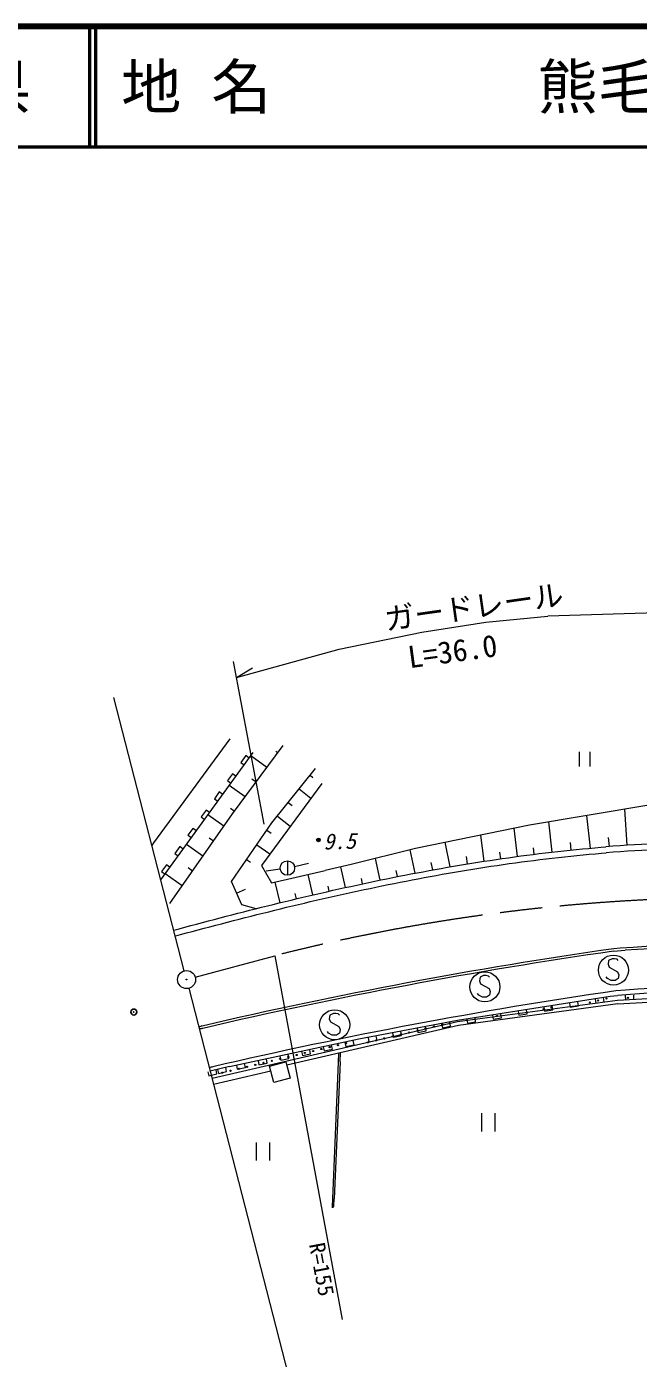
# Model space of a CAD drawing. Units: millimetres, scale not verified. Extents: x 40000 to 680000, y 20000 to 380000.
# Drawn here: x 362508 to 413411, y 269244 to 380000 of the extents above; entities that cross this region are included whole.
import ezdxf
from ezdxf.enums import TextEntityAlignment as Align

# ---------------------------------------------------------------- set-up
doc = ezdxf.new("R2010")
doc.units = ezdxf.units.MM
doc.header["$LTSCALE"] = 1000
doc.header["$PDMODE"] = 32
doc.header["$PDSIZE"] = 500
doc.linetypes.add('CHAIN', pattern=[18.5, 12, -1.5, 3.5, -1.5])
for name, color, linetype, lineweight in [('M-BGD', 7, 'Continuous', 13), ('M-BGD-EXST', 7, 'Continuous', 13), ('M-BMK', 2, 'CHAIN', 13), ('M-BMK-OTRS', 5, 'Continuous', 13), ('M-BMK-SRVR', 3, 'Continuous', 13), ('M-STR-HTXT', 7, 'Continuous', 13), ('M-STR-STRC', 7, 'Continuous', 13), ('M-TTL', 2, 'Continuous', 140), ('M-TTL-LINE', 7, 'Continuous', 50)]:
    doc.layers.add(name, color=color, linetype=linetype, lineweight=lineweight)
doc.layers.add('M-OTRS', color=6, linetype='Continuous')
doc.layers.add('M-TTL-TXT', color=7, linetype='Continuous')
doc.styles.add('ＭＳ ゴシック', font='')
doc.styles.get('ＭＳ ゴシック').set_extended_font_data('MS Gothic')

msp = doc.modelspace()

# ---------------------------------------------------------------- linework, layer by layer
at = {"layer": 'M-BGD'}
for p, q in [((373105, 312108), (379437, 320757)), ((379630, 314531), (383860, 320211)), ((373680, 309053), (381364, 319641)), ((380737, 319373), (380326, 318807)), ((381020, 319168), (380737, 319373)), ((382503, 318388), (381154, 319352)), ((383408, 319603), (383256, 319712)), ((408494, 319679), (408494, 318479)), ((409406, 318479), (409406, 319679)), ((380326, 318807), (380609, 318601)), ((382923, 313785), (386544, 318308)), ((379639, 317861), (379228, 317294)), ((379228, 317294), (379512, 317089)), ((380692, 315957), (379374, 316899)), ((379923, 317655), (379639, 317861)), ((381597, 317172), (381240, 317428)), ((387071, 317055), (382054, 310242)), ((386092, 317743), (386332, 317551)), ((378542, 316348), (378131, 315782)), ((378131, 315782), (378414, 315576)), ((378825, 316143), (378542, 316348)), ((385186, 316612), (386167, 315827)), ((377444, 314836), (377033, 314269)), ((377727, 314630), (377444, 314836)), ((379780, 314746), (379472, 314966)), ((384281, 315481), (384613, 315216)), ((414124, 315223), (404362, 313602)), ((412483, 311913), (412278, 314916)), ((374426, 307079), (379630, 314531)), ((377033, 314269), (377316, 314064)), ((378913, 313503), (377594, 314446)), ((379547, 308909), (382923, 313785)), ((383376, 314351), (384447, 313493)), ((404362, 313602), (394863, 311657)), ((404362, 313602), (394863, 311657)), ((406237, 311349), (405964, 313868)), ((409414, 311674), (409121, 314392)), ((376346, 313323), (375935, 312757)), ((375935, 312757), (376218, 312551)), ((376630, 313118), (376346, 313323)), ((378045, 312261), (377704, 312505)), ((382501, 313176), (382852, 312933)), ((400572, 310586), (400301, 312770)), ((403353, 310989), (403062, 313336)), ((411006, 311808), (410924, 312571)), ((372948, 311894), (373105, 312108)), ((375249, 311811), (374838, 311244)), ((374838, 311244), (375121, 311039)), ((375532, 311605), (375249, 311811)), ((377178, 311019), (375814, 311993)), ((381657, 311957), (382756, 311196)), ((394863, 311657), (389509, 310308)), ((394863, 311657), (389509, 310308)), ((394835, 309596), (394428, 311547)), ((397764, 310126), (397338, 312164)), ((401961, 310794), (401893, 311349)), ((404746, 311170), (404679, 311709)), ((405157, 311222), (405670, 311283)), ((405670, 311283), (406184, 311343)), ((406184, 311343), (406698, 311401)), ((406698, 311401), (407212, 311457)), ((407212, 311457), (407726, 311512)), ((407726, 311512), (408242, 311564)), ((407824, 311521), (407758, 312135)), ((408242, 311564), (408757, 311614)), ((408757, 311614), (409273, 311662)), ((409273, 311662), (409789, 311708)), ((409789, 311708), (410306, 311752)), ((409833, 311210), (410347, 311254)), ((410306, 311752), (410694, 311783)), ((410347, 311254), (410733, 311285)), ((374151, 310299), (373740, 309732)), ((374434, 310093), (374151, 310299)), ((380813, 310737), (381137, 310513)), ((382054, 310242), (382883, 308785)), ((384209, 310623), (384209, 309423)), ((384794, 310156), (385964, 310422)), ((389509, 310308), (387337, 309810)), ((391916, 309018), (391540, 310820)), ((396298, 309867), (396170, 310479)), ((397516, 310084), (398022, 310171)), ((398022, 310171), (398529, 310257)), ((398529, 310257), (399036, 310341)), ((399036, 310341), (399544, 310423)), ((399184, 310365), (399107, 310989)), ((399544, 310423), (400052, 310504)), ((400052, 310504), (400560, 310584)), ((400560, 310584), (401069, 310662)), ((400637, 310090), (401144, 310167)), ((401069, 310662), (401579, 310738)), ((401144, 310167), (401652, 310243)), ((401579, 310738), (402089, 310812)), ((401652, 310243), (402160, 310317)), ((402089, 310812), (402599, 310885)), ((402160, 310317), (402669, 310390)), ((402599, 310885), (403110, 310956)), ((402669, 310390), (403178, 310460)), ((403110, 310956), (403621, 311025)), ((403178, 310460), (403687, 310529)), ((403621, 311025), (404133, 311092)), ((403687, 310529), (404197, 310596)), ((404133, 311092), (404645, 311158)), ((404197, 310596), (404707, 310662)), ((404645, 311158), (405157, 311222)), ((404707, 310662), (405218, 310725)), ((405218, 310725), (405729, 310787)), ((405729, 310787), (406241, 310847)), ((406241, 310847), (406753, 310904)), ((406753, 310904), (407265, 310960)), ((407265, 310960), (407778, 311014)), ((407778, 311014), (408291, 311066)), ((408291, 311066), (408804, 311116)), ((408804, 311116), (409318, 311164)), ((409318, 311164), (409833, 311210)), ((373740, 309732), (374023, 309526)), ((375442, 308534), (374033, 309541)), ((376310, 309776), (375937, 310043)), ((383616, 309933), (382429, 309753)), ((382883, 308785), (387337, 309810)), ((386318, 307788), (385928, 309485)), ((389048, 308407), (388657, 310113)), ((390460, 308713), (390367, 309159)), ((391477, 308927), (391978, 309031)), ((391978, 309031), (392479, 309133)), ((392479, 309133), (392981, 309234)), ((392981, 309234), (393483, 309334)), ((393374, 309312), (393267, 309827)), ((393483, 309334), (393985, 309433)), ((393985, 309433), (394488, 309530)), ((394081, 308942), (394582, 309039)), ((394488, 309530), (394992, 309626)), ((394582, 309039), (395084, 309134)), ((394992, 309626), (395496, 309720)), ((395084, 309134), (395587, 309228)), ((395496, 309720), (396000, 309813)), ((395587, 309228), (396090, 309321)), ((396000, 309813), (396505, 309905)), ((396090, 309321), (396593, 309413)), ((396505, 309905), (397010, 309995)), ((396593, 309413), (397097, 309503)), ((397010, 309995), (397516, 310084)), ((397097, 309503), (397602, 309591)), ((397602, 309591), (398106, 309678)), ((398106, 309678), (398611, 309764)), ((398611, 309764), (399117, 309847)), ((399117, 309847), (399623, 309930)), ((399623, 309930), (400130, 310011)), ((400130, 310011), (400637, 310090)), ((380405, 306950), (379547, 308909)), ((379976, 307929), (380716, 308253)), ((383594, 307139), (383200, 308858)), ((384955, 307467), (384855, 307903)), ((386495, 307829), (386991, 307944)), ((386991, 307944), (387488, 308057)), ((387488, 308057), (387985, 308170)), ((387682, 308101), (387589, 308508)), ((387985, 308170), (388482, 308281)), ((388482, 308281), (388980, 308392)), ((388591, 307793), (389088, 307903)), ((388980, 308392), (389479, 308501)), ((389088, 307903), (389585, 308013)), ((389479, 308501), (389978, 308609)), ((389585, 308013), (390083, 308121)), ((389978, 308609), (390477, 308716)), ((390083, 308121), (390581, 308227)), ((390477, 308716), (390977, 308822)), ((390581, 308227), (391080, 308333)), ((390977, 308822), (391477, 308927)), ((391080, 308333), (391579, 308438)), ((391579, 308438), (392078, 308541)), ((392078, 308541), (392578, 308643)), ((392578, 308643), (393079, 308744)), ((393079, 308744), (393579, 308843)), ((393579, 308843), (394081, 308942)), ((381595, 306644), (380405, 306950)), ((382048, 306757), (382540, 306880)), ((382540, 306880), (383033, 307001)), ((383033, 307001), (383526, 307122)), ((383526, 307122), (384020, 307242)), ((384020, 307242), (384514, 307361)), ((384138, 306756), (384631, 306875)), ((384514, 307361), (385009, 307480)), ((384631, 306875), (385124, 306993)), ((385009, 307480), (385504, 307597)), ((385124, 306993), (385619, 307110)), ((385504, 307597), (385999, 307714)), ((385619, 307110), (386113, 307227)), ((385999, 307714), (386495, 307829)), ((386113, 307227), (386608, 307342)), ((386608, 307342), (387103, 307456)), ((387103, 307456), (387599, 307570)), ((387599, 307570), (388095, 307682)), ((388095, 307682), (388591, 307793)), ((377632, 305624), (378121, 305752)), ((378121, 305752), (378611, 305880)), ((378611, 305880), (379101, 306007)), ((379101, 306007), (379591, 306134)), ((379591, 306134), (380081, 306260)), ((379716, 305650), (380205, 305776)), ((380081, 306260), (380572, 306385)), ((380205, 305776), (380696, 305901)), ((380572, 306385), (381064, 306510)), ((380696, 305901), (381186, 306025)), ((381064, 306510), (381555, 306634)), ((381186, 306025), (381677, 306149)), ((381555, 306634), (382048, 306757)), ((381677, 306149), (382169, 306272)), ((382169, 306272), (382660, 306394)), ((382660, 306394), (383152, 306516)), ((383152, 306516), (383645, 306636)), ((383645, 306636), (384138, 306756)), ((374760, 304857), (374993, 304920)), ((374993, 304920), (375192, 304973)), ((375192, 304973), (375679, 305104)), ((375322, 304491), (375809, 304622)), ((375679, 305104), (376167, 305235)), ((375809, 304622), (376296, 304752)), ((376167, 305235), (376655, 305365)), ((376296, 304752), (376784, 304882)), ((376655, 305365), (377143, 305495)), ((376784, 304882), (377271, 305011)), ((377143, 305495), (377632, 305624)), ((377271, 305011), (377760, 305140)), ((377760, 305140), (378248, 305269)), ((378248, 305269), (378737, 305396)), ((378737, 305396), (379226, 305523)), ((379226, 305523), (379716, 305650)), ((374885, 304373), (375120, 304436)), ((375120, 304436), (375322, 304491)), ((398374, 297375), (411067, 299374)), ((409827, 299130), (409881, 298784)), ((410573, 298892), (410519, 299237)), ((411067, 299374), (411680, 299423)), ((412343, 299875), (411536, 299805)), ((414205, 299159), (411680, 299017)), ((412320, 299413), (412341, 299064)), ((412341, 299064), (413039, 299104)), ((413039, 299104), (413019, 299454)), ((411680, 299017), (398347, 297230)), ((411696, 298717), (398438, 296940)), ((403406, 298130), (403460, 297784)), ((404152, 297892), (404098, 298238)), ((405547, 298463), (405601, 298117)), ((405601, 298117), (406292, 298225)), ((406292, 298225), (406238, 298571)), ((407687, 298797), (407741, 298451)), ((407741, 298451), (408433, 298558)), ((408433, 298558), (408379, 298904)), ((409881, 298784), (410573, 298892)), ((411696, 298717), (414222, 298859)), ((398348, 297225), (377938, 292516)), ((398439, 296938), (384150, 293641)), ((390153, 295822), (398374, 297375)), ((395751, 296488), (395685, 296832)), ((397037, 297090), (397103, 296747)), ((397103, 296747), (397791, 296878)), ((397791, 296878), (397725, 297222)), ((399126, 297463), (399179, 297118)), ((399179, 297118), (399871, 297225)), ((399871, 297225), (399817, 297571)), ((401266, 297797), (401320, 297451)), ((401320, 297451), (402012, 297559)), ((402012, 297559), (401958, 297904)), ((403460, 297784), (404152, 297892)), ((379403, 293507), (390153, 295824)), ((390917, 295922), (390983, 295578)), ((391671, 295709), (391605, 296053)), ((392957, 296311), (393023, 295968)), ((393023, 295968), (393711, 296099)), ((393711, 296099), (393645, 296443)), ((394997, 296701), (395063, 296357)), ((395063, 296357), (395751, 296488)), ((385383, 294768), (385455, 294426)), ((386140, 294570), (386068, 294913)), ((387189, 295149), (387261, 294807)), ((387261, 294807), (387946, 294951)), ((387946, 294951), (387874, 295294)), ((388464, 293876), (388496, 294644)), ((388603, 293899), (388638, 294677)), ((388996, 295530), (389068, 295188)), ((389068, 295188), (389753, 295332)), ((389753, 295332), (389681, 295675)), ((390983, 295578), (391671, 295709)), ((379403, 293507), (377783, 293120)), ((379964, 293625), (380036, 293283)), ((380721, 293427), (380649, 293770)), ((381770, 294006), (381842, 293664)), ((381842, 293664), (382527, 293808)), ((382527, 293808), (382455, 294151)), ((382728, 293557), (384086, 293897)), ((382728, 293557), (384086, 293897)), ((383067, 292199), (382728, 293557)), ((383577, 294387), (383649, 294045)), ((383649, 294045), (384334, 294189)), ((384086, 293897), (384425, 292539)), ((384334, 294189), (384261, 294532)), ((385455, 294426), (386140, 294570)), ((387987, 282517), (388464, 293876)), ((388603, 293899), (388089, 282515)), ((377586, 293079), (377668, 292739)), ((377668, 292739), (378348, 292901)), ((382834, 293132), (378063, 292031)), ((378348, 292901), (378267, 293242)), ((378390, 293271), (378471, 292930)), ((378471, 292930), (379152, 293093)), ((379152, 293093), (379071, 293433)), ((380036, 293283), (380721, 293427)), ((384425, 292539), (383067, 292199)), ((400350, 289625), (400350, 288125)), ((401490, 288125), (401490, 289625)), ((381615, 287189), (381615, 285689)), ((382755, 285689), (382755, 287189)), ((387961, 281906), (387987, 282517)), ((388061, 281901), (388089, 282515)), ((387955, 281776), (387961, 281906)), ((388056, 281799), (388061, 281901))]:
    msp.add_line(p, q, dxfattribs=at)
for centre, radius in [((386787, 312362), 150), ((386787, 312362), 90), ((386787, 312362), 30), ((384209, 310023), 600), ((410065, 299003), 50), ((410753, 299167), 50), ((412555, 299233), 50), ((405512, 298281), 50), ((406200, 298445), 50), ((409377, 298839), 50), ((396406, 296838), 50), ((397094, 297002), 50), ((401647, 297723), 50), ((391591, 295690), 50), ((392279, 295854), 50), ((392967, 296018), 50), ((393655, 296182), 50), ((394343, 296346), 50), ((395031, 296510), 50), ((395718, 296674), 50), ((385663, 294641), 50), ((386351, 294805), 50), ((387038, 294969), 50), ((387726, 295133), 50), ((388414, 295297), 50), ((389102, 295460), 50), ((390904, 295526), 50), ((380848, 293493), 50), ((381536, 293657), 50), ((382224, 293821), 50), ((382911, 293985), 50), ((383599, 294149), 50), ((384287, 294313), 50), ((384975, 294477), 50), ((378784, 293001), 50), ((379472, 293165), 50), ((380160, 293329), 50)]:
    msp.add_circle(centre, radius, dxfattribs=at)
for centre, radius, start, end in [((420595, 187678), 124500, 85.77148, 94.56152), ((420595, 187678), 124000, 85.77148, 94.56152), ((420595, 187678), 112500, 85.77148, 94.20654), ((468714, -96087), 400000, 98.21826, 103.1084), ((420595, 187678), 112100, 85.63477, 94.56152), ((468714, -96087), 400000, 103.1084, 103.15137)]:
    msp.add_arc(centre, radius, start, end, dxfattribs=at)
at = {"layer": 'M-BGD-EXST'}
for p, q in [((411236, 302484), (410936, 302334)), ((411436, 302484), (411236, 302484)), ((411636, 302434), (411436, 302484)), ((411736, 302334), (411636, 302434)), ((410936, 302334), (410886, 302034)), ((410886, 302034), (410986, 301784)), ((410986, 301784), (411686, 301384)), ((411686, 301384), (411786, 301134)), ((400236, 300943), (400186, 300643)), ((400186, 300643), (400286, 300393)), ((400536, 301093), (400236, 300943)), ((400286, 300393), (400986, 299993)), ((400736, 301093), (400536, 301093)), ((400936, 301043), (400736, 301093)), ((401036, 300943), (400936, 301043)), ((410836, 300834), (410736, 300984)), ((411136, 300684), (410836, 300834)), ((411486, 300684), (411136, 300684)), ((411736, 300834), (411486, 300684)), ((411786, 301134), (411736, 300834)), ((400136, 299443), (400036, 299593)), ((400436, 299293), (400136, 299443)), ((400786, 299293), (400436, 299293)), ((401036, 299443), (400786, 299293)), ((400986, 299993), (401086, 299743)), ((401086, 299743), (401036, 299443)), ((388039, 297936), (387739, 297786)), ((388239, 297936), (388039, 297936)), ((388439, 297886), (388239, 297936)), ((387739, 297786), (387689, 297486)), ((387689, 297486), (387789, 297236)), ((387789, 297236), (388489, 296836)), ((388539, 297786), (388439, 297886)), ((388489, 296836), (388589, 296586)), ((387639, 296286), (387539, 296436)), ((387939, 296136), (387639, 296286)), ((388289, 296136), (387939, 296136)), ((388539, 296286), (388289, 296136)), ((388589, 296586), (388539, 296286))]:
    msp.add_line(p, q, dxfattribs=at)
for centre in [(411336, 301534), (400636, 300143), (388139, 296986)]:
    msp.add_circle(centre, 1250, dxfattribs=at)
at = {"layer": 'M-BMK'}
msp.add_line((376542, 300944), (383154, 302729), dxfattribs=at)
msp.add_arc((421777, 151035), 156533, 77.52393, 104.28479, dxfattribs=at)
at = {"layer": 'M-BMK-OTRS'}
for p, q in [((375631, 301475), (369775, 324218)), ((376005, 300022), (389823, 246360))]:
    msp.add_line(p, q, dxfattribs=at)
at = {"layer": 'M-BMK-SRVR'}
for radius in [750, 30]:
    msp.add_circle((375818, 300748), radius, dxfattribs=at)
at = {"layer": 'M-OTRS'}
msp.add_point((371428, 298047), dxfattribs=at)
at = {"layer": 'M-STR-HTXT'}
for p, q in [((418115, 331356), (405866, 330964)), ((395406, 329647), (400724, 330461)), ((400724, 330461), (405866, 330964)), ((388502, 328229), (395406, 329647)), ((379968, 325857), (388502, 328229)), ((382271, 313662), (379716, 327190)), ((379968, 325857), (381301, 326663)), ((383154, 302729), (388751, 272474))]:
    msp.add_line(p, q, dxfattribs=at)
at = {"layer": 'M-STR-STRC'}
for p, q in [((411351, 303106), (412301, 303180)), ((411900, 303351), (411364, 303309))]:
    msp.add_line(p, q, dxfattribs=at)
for centre, radius, start, end in [((420595, 187678), 116000, 85.77148, 94.29883), ((420595, 187678), 115800, 85.77148, 94.10742), ((467965, -92666), 400000, 98.13477, 103.1294), ((468008, -92861), 400000, 98.14258, 103.12793), ((467965, -92666), 400000, 103.12939, 103.16943), ((468008, -92861), 400000, 103.12793, 103.16846)]:
    msp.add_arc(centre, radius, start, end, dxfattribs=at)
at = {"layer": 'M-TTL'}
msp.add_line((680000, 380000), (40000, 380000), dxfattribs=at)
at = {"layer": 'M-TTL-LINE'}
for p, q in [((367750, 380000), (367750, 370000)), ((368250, 380000), (368250, 370000)), ((40000, 370000), (680000, 370000))]:
    msp.add_line(p, q, dxfattribs=at)

# ---------------------------------------------------------------- texts
at = {"layer": 'M-BGD', "style": 'ＭＳ ゴシック', "oblique": 15}
msp.add_text('9.5', height=1320, rotation=1.5, dxfattribs=at).set_placement((387231, 311162), align=Align.BOTTOM_LEFT)
at = {"layer": 'M-STR-HTXT', "style": 'ＭＳ ゴシック'}
for s, height, rotation, p in [('ガードレール', 1833, 8.1, (392499, 329244)), ('L=36.0', 1833, 7.8, (394442, 326094)), ('R=155', 1320, 280.7, (385612, 278657))]:
    msp.add_text(s, height=height, rotation=rotation, dxfattribs=at).set_placement(p, align=Align.BOTTOM_LEFT)
at = {"layer": 'M-TTL-TXT', "style": 'ＭＳ ゴシック'}
msp.add_text('山\u3000口\u3000県', height=3666, dxfattribs=at).set_placement((350375, 375000), align=Align.MIDDLE_CENTER)
for s, p in [('地 名', (370380, 375000)), ('熊毛郡田布施町大字下田布施', (405024, 375000))]:
    msp.add_text(s, height=3666, dxfattribs=at).set_placement(p, align=Align.MIDDLE_LEFT)

doc.saveas('drawing.dxf')
